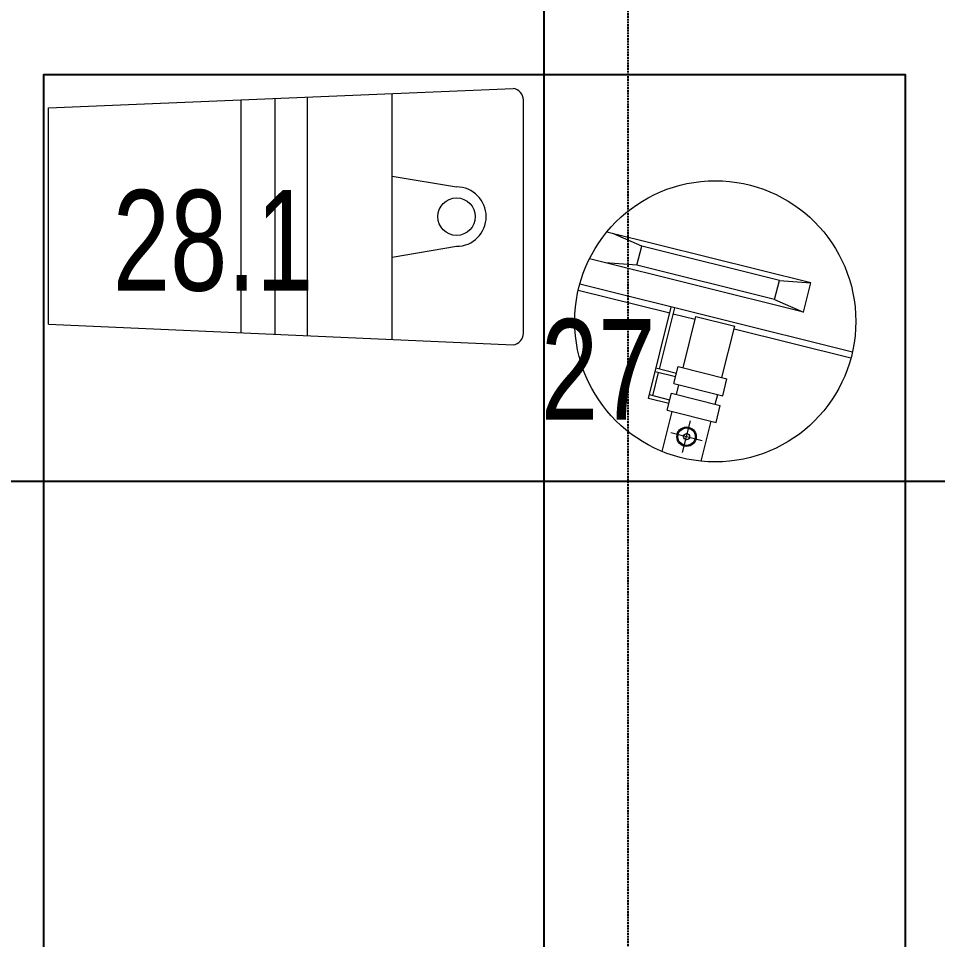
# Model space of a CAD drawing. Extents: x -178977 to 231842, y -29287 to 19916.
# Drawn here: x 11019 to 11818, y -9859 to -9058 of the extents above; entities that cross this region are included whole.
import ezdxf
from ezdxf import colors
from ezdxf.entities.mleader import LeaderData, LeaderLine
from ezdxf.math import Vec2, Vec3

# ---------------------------------------------------------------- set-up
doc = ezdxf.new("R2010")
doc.units = 0
doc.header["$LTSCALE"] = 0.25
doc.linetypes.add('DASHDOT', pattern=[25.4, 12.7, -6.35, 0, -6.35])
doc.linetypes.add('HIDDEN', pattern=[9.525, 6.35, -3.175])
for name, color, linetype, lineweight in [('01-First Floor-FUR$0$72_EGR_EQP_TAG', 142, 'Continuous', 5), ('01-First Floor-FUR$0$LOADING', 253, 'Continuous', 5), ('E-LITE-CIRC', 6, 'Continuous', 25), ('E-LITE-CLNG-CNDT', 6, 'DASHDOT', 35), ('E-POWR-FLOR-CNDT', 6, 'HIDDEN', 25)]:
    doc.layers.add(name, color=color, linetype=linetype, lineweight=lineweight)
doc.layers.add('01-First Floor-FUR$0$FALSE CEILING', color=251, linetype='Continuous')
doc.styles.add('01-First Floor-FUR$0$X3G_ENTITY_257CFD', font='swisscl.ttf', dxfattribs={"height": 200})
doc.styles.add('DC_SIMPLEX', font='SIMPLEX.shx', dxfattribs={"width": 0.7})

# ---------------------------------------------------------------- blocks, each defined once
blk = doc.blocks.new('01-First Floor-FUR$0$O.122.42.80')
at = {"layer": '01-First Floor-FUR$0$LOADING'}
for p, q in [((286356.78, -8336.53, 0), (286179.27, -8292.27, 0)), ((286209.65, -8304.48, 0), (286184.53, -8293.58, 0)), ((286205.49, -8321.18, 0), (286209.65, -8304.48, 0)), ((286329.48, -8334.36, 0), (286209.65, -8304.48, 0)), ((286350.44, -8361.96, 0), (286164.21, -8315.53, 0)), ((286205.49, -8321.18, 0), (286178.19, -8319.01, 0)), ((286325.32, -8351.06, 0), (286205.49, -8321.18, 0)), ((286392.99, -8396.77, 0), (286155.78, -8337.63, 0)), ((286325.32, -8351.06, 0), (286329.48, -8334.36, 0)), ((286329.48, -8334.36, 0), (286356.78, -8336.53, 0)), ((286350.44, -8361.96, 0), (286356.78, -8336.53, 0)), ((286234.06, -8362.8, 0), (286154.45, -8342.95, 0)), ((286325.32, -8351.06, 0), (286350.44, -8361.96, 0)), ((286215.58, -8436.94, 0), (286235.39, -8357.48, 0)), ((286225.08, -8411.48, 0), (286238.36, -8358.22, 0)), ((286256.1, -8368.29, 0), (286237.03, -8363.54, 0)), ((286245.62, -8410.34, 0), (286256.75, -8365.71, 0)), ((286256.75, -8365.71, 0), (286290.66, -8374.16, 0)), ((286279.53, -8418.79, 0), (286290.66, -8374.16, 0)), ((286391.67, -8402.09, 0), (286290.01, -8376.75, 0)), ((286239.85, -8415.16, 0), (286222.11, -8410.74, 0)), ((286237.64, -8424.03, 0), (286241.33, -8409.27, 0)), ((286241.33, -8409.27, 0), (286283.83, -8419.86, 0)), ((286219.29, -8434.71, 0), (286224.34, -8414.45, 0)), ((286239.11, -8418.14, 0), (286221.37, -8413.71, 0)), ((286280.14, -8434.63, 0), (286283.83, -8419.86, 0)), ((286237.64, -8424.03, 0), (286280.14, -8434.63, 0)), ((286239.83, -8433.56, 0), (286241.94, -8425.11, 0)), ((286233.32, -8441.36, 0), (286215.58, -8436.94, 0)), ((286234.06, -8438.39, 0), (286216.32, -8433.97, 0)), ((286231.85, -8447.26, 0), (286235.53, -8432.49, 0)), ((286235.53, -8432.49, 0), (286278.04, -8443.09, 0)), ((286273.74, -8442.02, 0), (286275.85, -8433.56, 0)), ((286274.35, -8457.86, 0), (286278.04, -8443.09, 0)), ((286227.47, -8483.13, 0), (286236.15, -8448.33, 0)), ((286231.85, -8447.26, 0), (286274.35, -8457.86, 0)), ((286245.26, -8484.01, 0), (286252.12, -8456.5, 0)), ((286261.38, -8491.58, 0), (286270.06, -8456.79, 0)), ((286262.39, -8473.89, 0), (286234.89, -8467.03, 0))]:
    blk.add_line(p, q, dxfattribs=at)
for centre, radius in [((286273.7, -8369.94, 0), 122.27), ((286248.69, -8470.26, 0), 8.47), ((286248.69, -8470.26, 0), 7.58), ((286248.69, -8470.26, 0), 2.67)]:
    blk.add_circle(centre, radius, dxfattribs=at)
blk = doc.blocks.new('01-First Floor-FUR$0$28.1')
at = {"layer": '01-First Floor-FUR$0$LOADING'}
for p, q in [((-59566.45, -109878.51), (-59161.97, -109861.74)), ((-59398.66, -110074.22), (-59398.66, -109871.55)), ((-59368.97, -110075.54), (-59368.97, -109870.32)), ((-59340.85, -110076.79), (-59340.85, -109869.16)), ((-59267.41, -110080.05), (-59267.41, -109866.11)), ((-59153.12, -110074.59), (-59153.12, -109871.89)), ((-59566.45, -110066.76), (-59566.45, -109878.51)), ((-59267.41, -109937.98), (-59211.26, -109947.43)), ((-59267.41, -110008.49), (-59211.26, -109999.05)), ((-59566.45, -110066.76), (-59161.97, -110084.73))]:
    blk.add_line(p, q, dxfattribs=at)
blk.add_circle((-59211.26, -109973.24), 16.31, dxfattribs=at)
for centre, radius, start, end in [((-59163.36, -109871.89), 10.24, 360, 82.19038), ((-59211.26, -109973.24), 25.81, 270, 90), ((-59163.36, -110074.59), 10.24, 277.80962, 360)]:
    blk.add_arc(centre, radius, start, end, dxfattribs=at)
blk = doc.blocks.new('01-First Floor-FUR')
at = {"layer": '01-First Floor-FUR$0$FALSE CEILING', "linetype": 'Continuous'}
for p, q in [((11476, -10660), (11476, -7260)), ((10276, -9460), (14276, -9460))]:
    blk.add_line(p, q, dxfattribs=at)
at = {"layer": '01-First Floor-FUR$0$FALSE CEILING', "elevation": -0.11}
blk.add_lwpolyline([(11040.44, -10606.57), (11790.44, -10606.57), (11790.44, -9106.57), (11040.44, -9106.57)], close=True, dxfattribs=at)
at = {"layer": '01-First Floor-FUR$0$LOADING', "elevation": -0.11}
blk.add_lwpolyline([(11040.44, -10606.57), (11790.44, -10606.57), (11790.44, -9106.57), (11040.44, -9106.57)], close=True, dxfattribs=at)
at = {"layer": '01-First Floor-FUR$0$LOADING'}
for name, p in [('01-First Floor-FUR$0$28.1', (70611.04, 100743.23, -0.21)), ('01-First Floor-FUR$0$O.122.42.80', (-274648.81, -951.15, -0.1))]:
    blk.add_blockref(name, p, dxfattribs=at)
at = {"layer": '01-First Floor-FUR$0$72_EGR_EQP_TAG', "char_height": 87.473, "attachment_point": 2, "style": '01-First Floor-FUR$0$X3G_ENTITY_257CFD'}
for s, insert in [('28.1', (11187.88, -9206.85, -0.1)), ('27', (11523.02, -9319.08, -0.11))]:
    blk.add_mtext(s, dxfattribs=dict(at, insert=insert))
blk = doc.blocks.new('ARR0W')
at = {"color": 45}
blk.add_ellipse((0, 0), major_axis=(0.4, 0), ratio=0.4, dxfattribs=at)
at = {"color": 45, "ltscale": 0.5}
blk.add_solid([(-1.4, 0.1667), (-0.4, 0), (-1.4, -0.1667)], dxfattribs=at)

msp = doc.modelspace()

# ---------------------------------------------------------------- linework, layer by layer
at = {"layer": 'E-POWR-FLOR-CNDT'}
msp.add_lwpolyline([(13625.41, -7383.74), (13518.17, -7490.98), (11648.78, -7490.98, 0.414214), (11548.78, -7590.98), (11548.78, -10412.51), (11425.03, -10536.26)], format="xyb", dxfattribs=at)

# ---------------------------------------------------------------- block references
at = {"layer": 'E-LITE-CLNG-CNDT'}
msp.add_blockref('01-First Floor-FUR', (0, 0), dxfattribs=at)

# ---------------------------------------------------------------- leaders
at = {"layer": 'E-LITE-CIRC'}
ml = msp.add_multileader_mtext('Standard', dxfattribs=at)
ml.set_content('{\\Fdc_el_romans|c0;\\W0.8;TO\\Fromans|c0; \\Fsimplex|c0;PP-\\Fdc_el_romans|c0;F1\\Fsimplex|c0;/M17}', color=256, style='DC_SIMPLEX')
ml.set_leader_properties()
ml.set_arrow_properties(name='ARR0W')
ml.build(insert=Vec2(0, 0))
ml.multileader.update_dxf_attribs({"dogleg_length": 200, "arrow_head_size": 140, "scale": 100})
ctx = ml.context
ctx.base_point, ctx.scale, ctx.char_height, ctx.arrow_head_size, ctx.landing_gap_size, ctx.plane_origin, ctx.plane_x_axis, ctx.plane_y_axis = Vec3(11956.47, -8789.79, -0.1), 100, 200, 140, 140, Vec3(22619.64, -15375.45, -0.1), Vec3(1, 0.000001, 0), Vec3(-0.000001, 1, 0)
notes = []
notes.append((ctx, [(0, (1, 1, 0), (11847.68, -8789.79, -0.1), (1, 0.000001, 0), 108.79, [(0, [(10276, -9019.99, -0.1)], 0, [])])]))
ctx.mtext.insert, ctx.mtext.text_direction, ctx.mtext.rotation, ctx.mtext.flow_direction = Vec3(12096.47, -8656.45, -0.1), Vec3(1, 0.000001, 0), 0.000001, 5
for ctx, leaders in notes:
    for number, flags, end, landing, length, lines in leaders:
        leader = LeaderData()
        leader.index, (leader.has_last_leader_line, leader.has_dogleg_vector, leader.attachment_direction) = number, flags
        leader.last_leader_point, leader.dogleg_vector, leader.dogleg_length = Vec3(end), Vec3(landing), length
        for number, points, colour, breaks in lines:
            line = LeaderLine()
            line.index, line.vertices, line.color, line.breaks = number, Vec3.list(points), colors.encode_raw_color(colour), breaks
            leader.lines.append(line)
        ctx.leaders.append(leader)

doc.saveas('drawing.dxf')
